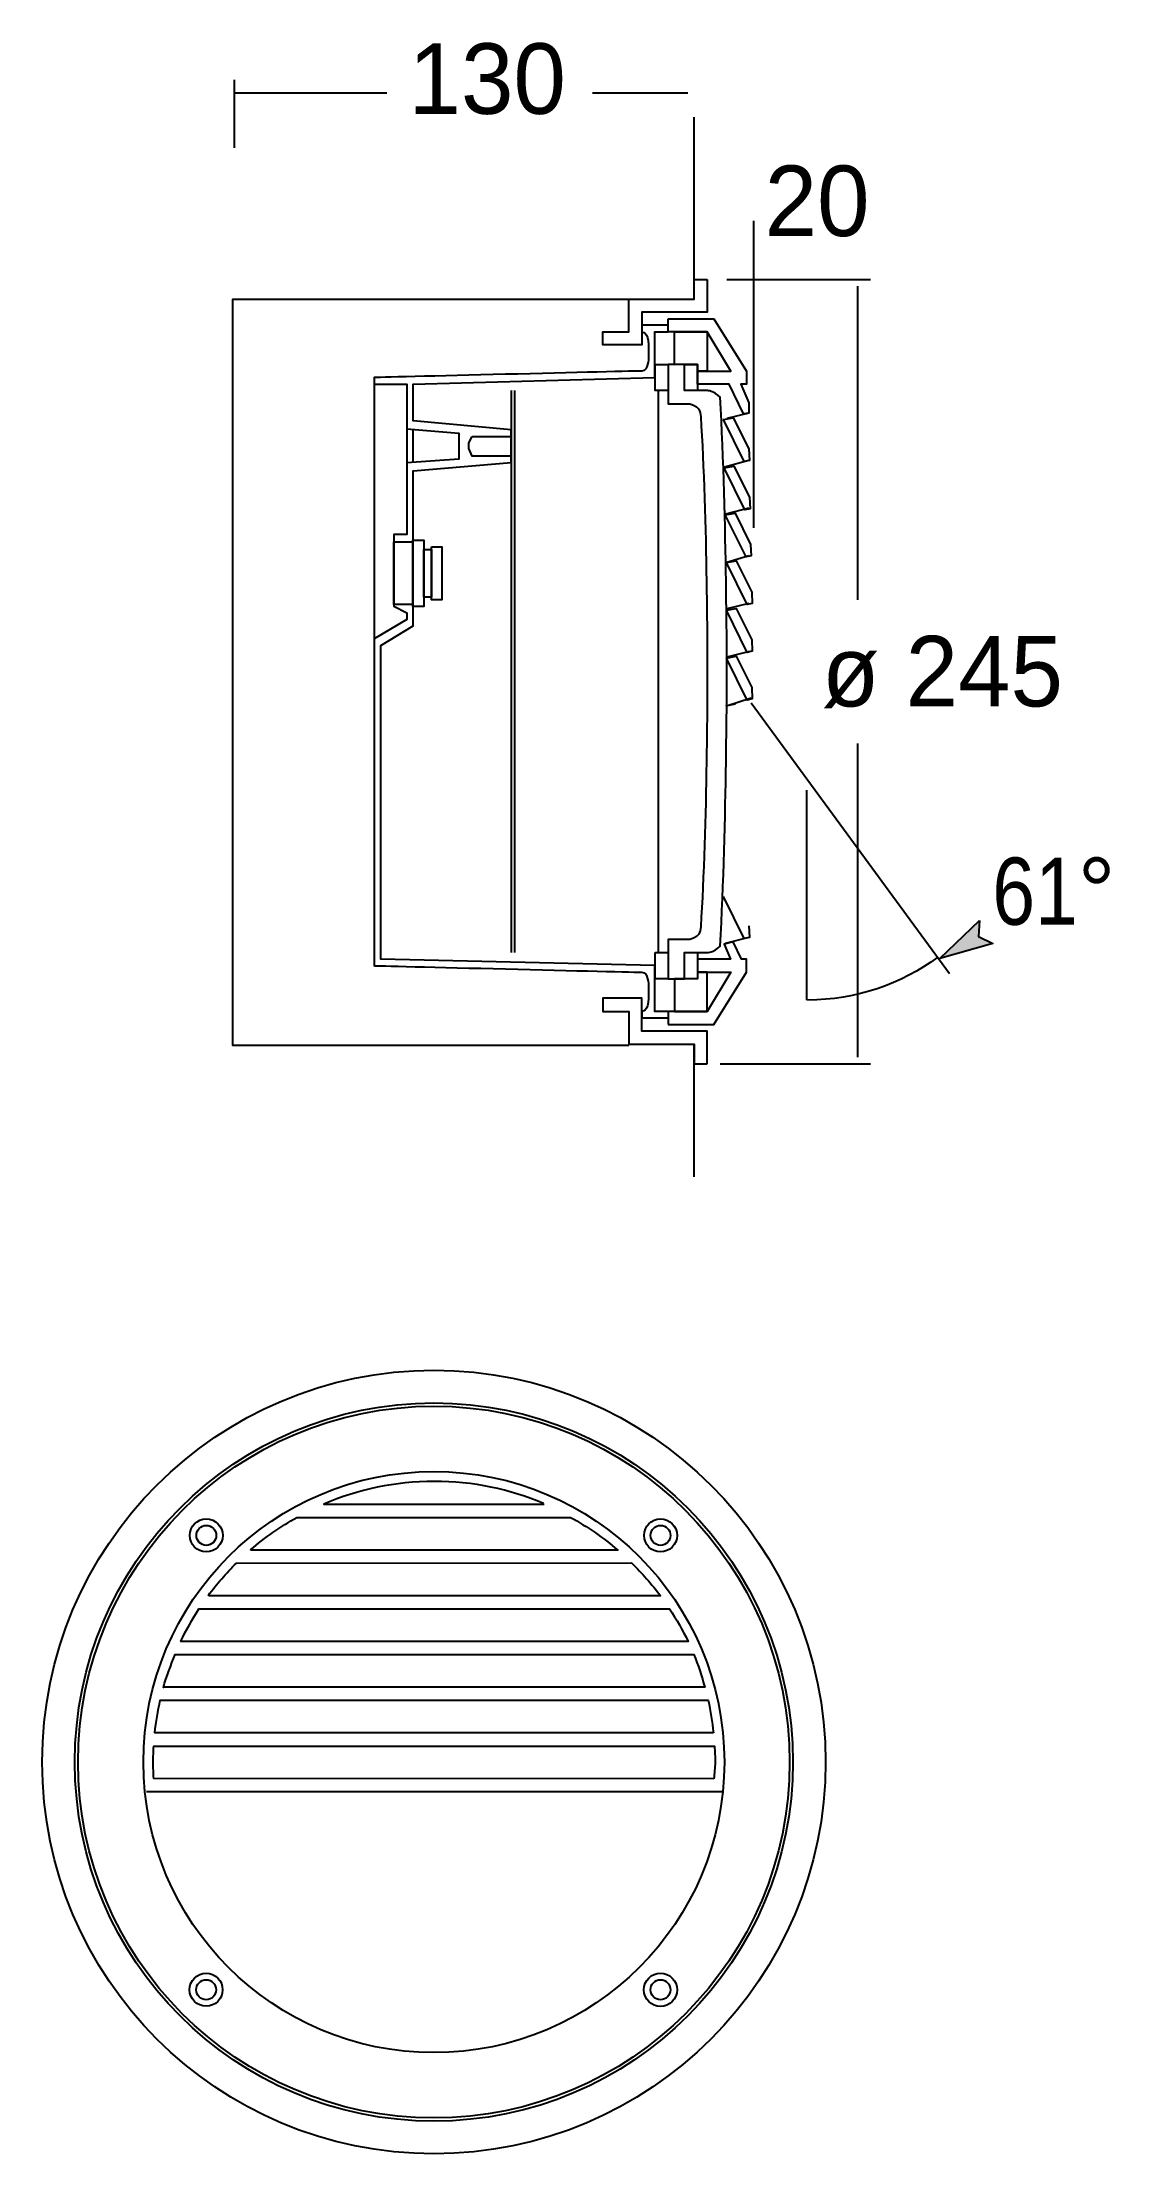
# Model space of a CAD drawing. Extents: x 34 to 169, y 7 to 274.
import ezdxf

# ---------------------------------------------------------------- set-up
doc = ezdxf.new("R2010")
doc.units = 0
doc.layers.add('LIVELLO_1', color=160, linetype='Continuous')
doc.styles.add('STD', font='txt')

# ---------------------------------------------------------------- blocks, each defined once
blk = doc.blocks.new('AI9-BLK1')
at = {"layer": 'LIVELLO_1'}
h = blk.add_hatch(color=7, dxfattribs=at)
h.dxf.hatch_style = 2
h.paths.add_polyline_path([(51.06, 22.1), (50.93, 20.09), (52.75, 19.19), (46.07, 17.28)])
at = {"layer": 'LIVELLO_1', "color": 7}
for p, q in [((-43.18, 119.83), (-43.18, 128.43)), ((-43.18, 126.78), (-23.9, 126.78)), ((2.09, 126.78), (14.16, 126.78)), ((14.99, 100.69), (14.99, 123.73)), ((22.46, 110.6), (22.46, 71.76)), ((19.11, 103.17), (37.29, 103.17)), ((35.64, 102.34), (35.64, 62.67)), ((-25.52, 90.77), (-25.52, 56.06)), ((-8.17, 89.12), (-8.17, 18.04)), ((-7.75, 89.12), (-7.75, 18.04)), ((10.43, 89.12), (10.43, 18.04)), ((-21.39, 85.81), (-21.39, 78.37)), ((21.89, 86.25), (19.12, 85.59)), ((-20.56, 80.03), (-20.56, 84.16)), ((21.89, 80.29), (18.83, 79.46)), ((21.89, 74.26), (18.98, 73.49)), ((21.89, 68.23), (19.12, 67.37)), ((21.89, 62.19), (19.12, 61.54)), ((21.97, 56.14), (19.12, 55.41)), ((18.98, 49.27), (20.22, 49.49)), ((22.18, 50.24), (19.05, 49.22)), ((22.18, 49.65), (47.26, 15.4)), ((35.64, 44.49), (35.64, 4.82)), ((29.18, 38.57), (29.18, 12.04)), ((21.89, 19.96), (18.9, 19.19)), ((14.99, -10.34), (14.99, 6.31)), ((18.28, 3.99), (37.29, 3.99)), ((18.5, -88.11), (-54.32, -88.1))]:
    blk.add_line(p, q, dxfattribs=at)
for points in [[(16.63, 103.17), (16.63, 99.03), (8.36, 99.03), (8.36, 98.21), (8.36, 94.9), (3.4, 94.9), (3.4, 96.56), (6.71, 96.56), (6.71, 100.69), (14.97, 100.69), (14.97, 103.17)], [(11.67, 98.21), (17.45, 98.21), (21.58, 91.6), (21.58, 89.94), (20.87, 89.94), (21.89, 87.56), (21.89, 86.25), (21.23, 86.17), (19.41, 89.94), (15.39, 89.94), (15.39, 91.6), (19.6, 91.6), (16.63, 96.56), (11.67, 96.56)], [(12.5, 96.56), (16.63, 96.56), (16.63, 91.6), (15.39, 91.6), (15.39, 92.42), (12.5, 92.44)], [(10.02, 92.42), (11.67, 92.42), (11.67, 89.12), (10.02, 89.12)], [(13.73, 92.42), (15.39, 92.42), (15.39, 89.12), (13.73, 89.12)], [(18.68, 85.47), (19.92, 85.69), (21.89, 81.75), (21.97, 80.29), (21.31, 80.15)], [(-13.13, 83.33), (-8.17, 83.33), (-8.17, 80.85), (-13.13, 80.85), (-13.54, 81.8), (-13.54, 82.53)], [(18.76, 79.36), (20, 79.58), (21.97, 75.65), (22.04, 74.19), (21.38, 74.04)], [(18.9, 73.4), (20.14, 73.62), (22.11, 69.68), (22.18, 68.23), (21.53, 68.08)], [(-23.01, 69.99), (-20.6, 69.99), (-20.6, 62.05), (-23.01, 62.05)], [(-20.61, 70.21), (-19.22, 70.21), (-19.22, 61.82), (-20.61, 61.82)], [(-19.22, 69.04), (-18.27, 69.04), (-18.27, 62.99), (-19.22, 62.99)], [(-18.27, 69.35), (-16.97, 69.35), (-16.97, 62.68), (-18.27, 62.68)], [(19.05, 67.37), (20.29, 67.59), (22.26, 63.65), (22.33, 62.19), (21.67, 62.05)], [(19.05, 61.34), (20.29, 61.55), (22.26, 57.62), (22.33, 56.16), (21.67, 56.01)], [(19.05, 55.3), (20.29, 55.52), (22.26, 51.59), (22.33, 50.13), (21.67, 49.98)], [(51.06, 22.1), (50.93, 20.09), (52.75, 19.19), (46.07, 17.28)], [(11.67, 8.95), (17.45, 8.95), (21.58, 15.56), (21.58, 17.22), (20.95, 17.22), (19.92, 19.4), (18.76, 19.11), (19.56, 17.22), (15.39, 17.22), (15.39, 15.56), (19.6, 15.56), (16.63, 10.6), (11.67, 10.6)], [(10.02, 18.04), (11.67, 18.04), (11.67, 14.74), (10.02, 14.74)], [(13.73, 18.04), (15.39, 18.04), (15.39, 14.74), (13.73, 14.74)], [(12.5, 10.6), (16.63, 10.6), (16.63, 15.56), (15.39, 15.56), (15.39, 14.74), (12.5, 14.72)], [(16.63, 3.99), (16.63, 8.12), (8.36, 8.12), (8.36, 8.95), (8.36, 12.26), (3.4, 12.26), (3.4, 10.6), (6.71, 10.6), (6.71, 6.47), (14.97, 6.47), (14.97, 3.99)]]:
    blk.add_lwpolyline(points, close=True, dxfattribs=at)
for points in [[(6.71, 6.31), (-43.41, 6.31), (-43.41, 100.69), (6.71, 100.69)], [(11.67, 10.6), (10.01, 10.6), (10.01, 16.39), (-24.69, 17.22), (-24.69, 56.89), (-20.56, 59.36), (-20.56, 78.96), (-8.17, 80.03), (-8.17, 84.16), (-20.56, 85.3), (-20.56, 89.94), (10.01, 90.77), (10.01, 96.56), (11.67, 96.56)], [(21.89, 21.42), (21.97, 19.96), (21.31, 19.82), (18.68, 25.14)]]:
    blk.add_lwpolyline(points, dxfattribs=at)
for centre, radius in [((-17.96, -84.34), 49.55), ((-17.96, -84.34), 45.42), ((-17.96, -84.34), 45.01), ((-17.96, -84.34), 36.75), ((-46.75, -55.67), 2.09), ((-46.75, -55.67), 1.26), ((10.72, -55.67), 2.09), ((10.72, -55.67), 1.26), ((-46.77, -113.14), 2.09), ((-46.77, -113.14), 1.26), ((10.71, -113.14), 2.1), ((10.71, -113.14), 1.26)]:
    blk.add_circle(centre, radius, dxfattribs=at)
for points, knots in [([(11.67, 97.38), (11.67, 97.38), (8.36, 97.38), (8.36, 97.38), (8.36, 97.38), (8.36, 96.56), (8.36, 96.56), (8.36, 96.56), (9.19, 96.56), (9.19, 94.9), (9.19, 94.9), (9.19, 93.25), (9.19, 93.25), (9.19, 93.25), (9.19, 91.6), (8.36, 91.6), (7.54, 91.6), (-25.52, 90.77), (-25.52, 90.77), (-25.52, 90.77), (-25.52, 89.94), (-25.52, 89.94), (-25.52, 89.94), (-21.39, 89.94), (-21.39, 89.94), (-21.39, 89.94), (-21.39, 84.28), (-21.39, 84.28), (-21.39, 84.28), (-14.78, 83.75), (-14.78, 83.75), (-14.78, 83.75), (-14.78, 80.44), (-14.78, 80.44), (-14.78, 80.44), (-21.39, 79.98), (-21.39, 79.98), (-21.39, 79.98), (-21.39, 70.93), (-21.39, 70.93), (-21.39, 70.93), (-23.04, 70.93), (-23.04, 70.93), (-23.04, 70.93), (-23.04, 61.85), (-23.04, 61.85), (-23.04, 61.85), (-21.39, 61.02), (-21.39, 61.02), (-21.39, 61.02), (-21.39, 60.19), (-21.39, 60.19), (-21.39, 60.19), (-25.52, 57.71), (-25.52, 57.71), (-25.52, 57.71), (-25.52, 16.39), (-25.52, 16.39), (-25.52, 16.39), (7.54, 15.56), (8.36, 15.56), (9.19, 15.56), (9.19, 13.91), (9.19, 13.91), (9.19, 13.91), (9.19, 12.26), (9.19, 12.26), (9.19, 10.6), (8.36, 10.6), (8.36, 10.6), (8.36, 10.6), (8.36, 9.78), (8.36, 9.78), (8.36, 9.78), (11.67, 9.78), (11.67, 9.78)], [0, 0, 0, 0, 1, 1, 1, 2, 2, 2, 3, 3, 3, 4, 4, 4, 5, 5, 5, 6, 6, 6, 7, 7, 7, 8, 8, 8, 9, 9, 9, 10, 10, 10, 11, 11, 11, 12, 12, 12, 13, 13, 13, 14, 14, 14, 15, 15, 15, 16, 16, 16, 17, 17, 17, 18, 18, 18, 19, 19, 19, 20, 20, 20, 21, 21, 21, 22, 22, 22, 23, 23, 23, 24, 24, 24, 25, 25, 25, 25]), ([(16.63, 53.58), (16.63, 53.58), (16.63, 73.41), (15.8, 85.81), (15.8, 87.46), (14.15, 87.46), (14.15, 87.46), (14.15, 87.46), (11.67, 87.46), (11.67, 87.46), (11.67, 87.46), (11.67, 92.42), (11.67, 92.42), (11.67, 92.42), (13.74, 92.42), (13.74, 92.42), (13.74, 92.42), (13.74, 89.12), (13.74, 89.12), (13.74, 89.12), (16.63, 89.12), (16.63, 89.12), (16.63, 89.12), (17.45, 89.12), (18.28, 88.29), (19.11, 72.59), (19.11, 53.58), (19.11, 53.58), (19.11, 53.58), (19.11, 34.57), (18.28, 18.87), (17.45, 18.04), (16.63, 18.04), (16.63, 18.04), (16.63, 18.04), (13.74, 18.04), (13.74, 18.04), (13.74, 18.04), (13.74, 14.74), (13.74, 14.74), (13.74, 14.74), (11.67, 14.74), (11.67, 14.74), (11.67, 14.74), (11.67, 19.69), (11.67, 19.69), (11.67, 19.69), (14.15, 19.69), (14.15, 19.69), (14.15, 19.69), (15.8, 19.69), (15.8, 21.35), (16.63, 33.74), (16.63, 53.58), (16.63, 53.58)], [0, 0, 0, 0, 1, 1, 1, 2, 2, 2, 3, 3, 3, 4, 4, 4, 5, 5, 5, 6, 6, 6, 7, 7, 7, 8, 8, 8, 9, 9, 9, 10, 10, 10, 11, 11, 11, 12, 12, 12, 13, 13, 13, 14, 14, 14, 15, 15, 15, 16, 16, 16, 17, 17, 17, 18, 18, 18, 18]), ([(-4.07, -51.64), (-8.32, -49.84), (-13, -48.84), (-17.92, -48.84), (-22.87, -48.84), (-27.58, -49.88), (-31.87, -51.71), (-31.87, -51.71), (-4.02, -51.72), (-4.02, -51.72)], [0, 0, 0, 0, 1, 1, 1, 2, 2, 2, 3, 3, 3, 3]), ([(-41.12, -57.52), (-41.12, -57.52), (5.3, -57.52), (5.3, -57.52), (3.47, -55.94), (1.46, -54.58), (-0.67, -53.39), (-0.67, -53.39), (-35.29, -53.39), (-35.29, -53.39), (-37.38, -54.56), (-39.33, -55.92), (-41.12, -57.47), (-41.12, -57.47), (-41.12, -57.52), (-41.12, -57.52)], [0, 0, 0, 0, 1, 1, 1, 2, 2, 2, 3, 3, 3, 4, 4, 4, 5, 5, 5, 5]), ([(-46.45, -63.3), (-46.45, -63.3), (10.7, -63.3), (10.7, -63.3), (9.6, -61.83), (8.38, -60.44), (7.06, -59.15), (7.06, -59.15), (-42.95, -59.17), (-42.95, -59.17), (-44.23, -60.44), (-45.42, -61.81), (-46.49, -63.27), (-46.49, -63.27), (-46.45, -63.3), (-46.45, -63.3)], [0, 0, 0, 0, 1, 1, 1, 2, 2, 2, 3, 3, 3, 4, 4, 4, 5, 5, 5, 5]), ([(-50.01, -69.09), (-50.01, -69.09), (14.2, -69.09), (14.2, -69.09), (13.52, -67.67), (12.73, -66.26), (11.87, -64.96), (11.87, -64.96), (-47.68, -64.96), (-47.68, -64.96), (-48.52, -66.24), (-49.31, -67.66), (-49.98, -69.05), (-49.98, -69.05), (-50.01, -69.09), (-50.01, -69.09)], [0, 0, 0, 0, 1, 1, 1, 2, 2, 2, 3, 3, 3, 4, 4, 4, 5, 5, 5, 5]), ([(-52.2, -74.88), (-52.2, -74.88), (16.31, -74.88), (16.31, -74.88), (15.92, -73.44), (15.49, -72.1), (14.92, -70.74), (14.92, -70.74), (-50.67, -70.74), (-50.67, -70.74), (-51.24, -72.1), (-51.78, -73.47), (-52.18, -74.9), (-52.18, -74.9), (-52.2, -74.88), (-52.2, -74.88)], [0, 0, 0, 0, 1, 1, 1, 2, 2, 2, 3, 3, 3, 4, 4, 4, 5, 5, 5, 5]), ([(17.4, -80.66), (17.26, -79.25), (17.05, -77.88), (16.75, -76.53), (16.75, -76.53), (-52.57, -76.53), (-52.57, -76.53), (-52.87, -77.88), (-53.12, -79.24), (-53.26, -80.65), (-53.26, -80.65), (17.4, -80.66), (17.4, -80.66)], [0, 0, 0, 0, 1, 1, 1, 2, 2, 2, 3, 3, 3, 4, 4, 4, 4]), ([(17.48, -86.45), (17.52, -85.78), (17.62, -85.06), (17.62, -84.38), (17.62, -83.69), (17.59, -82.99), (17.55, -82.31), (17.55, -82.31), (-53.4, -82.33), (-53.4, -82.33), (-53.44, -83.01), (-53.46, -83.69), (-53.46, -84.38), (-53.46, -85.06), (-53.44, -85.74), (-53.4, -86.41), (-53.4, -86.41), (17.48, -86.45), (17.48, -86.45)], [0, 0, 0, 0, 1, 1, 1, 2, 2, 2, 3, 3, 3, 4, 4, 4, 5, 5, 5, 6, 6, 6, 6])]:
    blk.add_open_spline(points, degree=3, knots=knots, dxfattribs=at)
blk.add_open_spline([(45.78, 17.46), (41.18, 14.05), (35.49, 12.04), (29.33, 12.04)], degree=3, dxfattribs=at)
at = {"layer": 'LIVELLO_1', "color": 7, "attachment_point": 1, "style": 'STD'}
for s, insert, char_height in [('\\fMyriad Roman|b0|i0;\\H8.9222;\\C7;130', (-21.16, 133.05), 8.9222), ('\\fMyriad Roman|b0|i0;\\H8.9222;\\C7;20', (23.89, 117.59), 8.9222), ('\\fMyriad Roman|b0|i0;\\H8.9222;\\C7;ø 245', (31.12, 58.1), 8.9222), ('\\fArial Narrow|b0|i0;\\H8.4974;\\C7;61°', (52.69, 30.06), 8.4974)]:
    blk.add_mtext(s, dxfattribs=dict(at, insert=insert, char_height=char_height))

msp = doc.modelspace()

# ---------------------------------------------------------------- block references
at = {"layer": 'LIVELLO_1', "color": 7}
msp.add_blockref('AI9-BLK1', (101.941926, 141.299644), dxfattribs=at)

doc.saveas('drawing.dxf')
